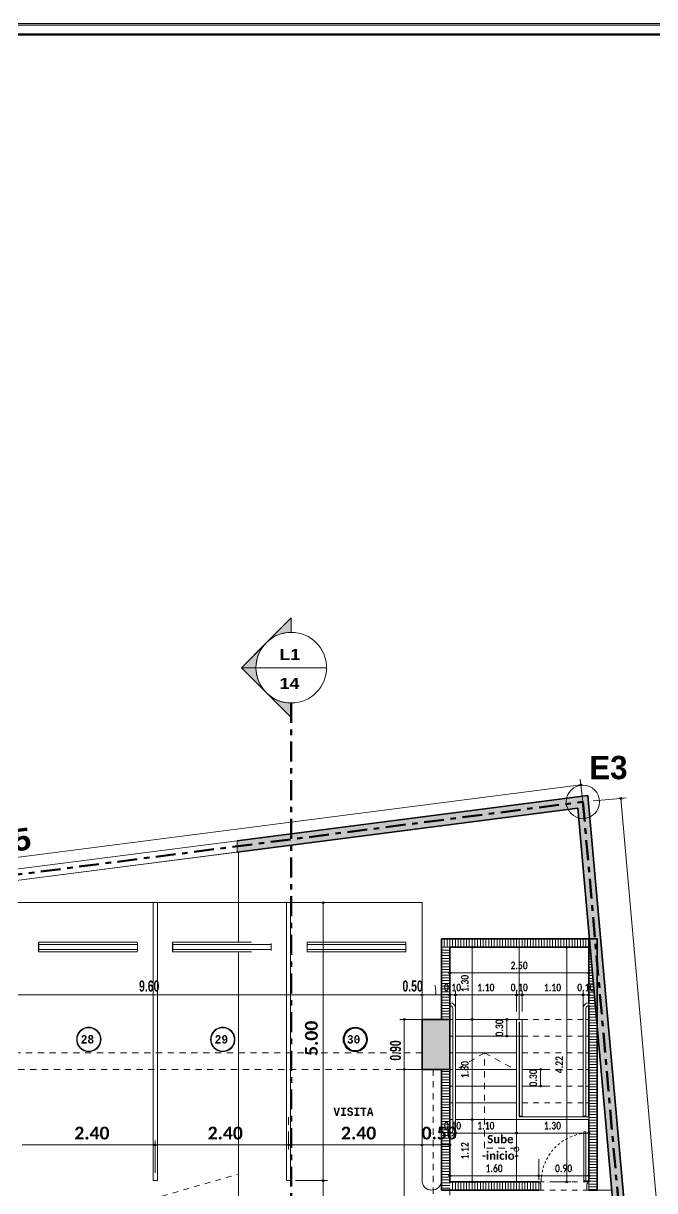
# Model space of a CAD drawing. Header units: metres. Extents: x -144 to 1000, y -717 to 29.
# Drawn here: x 232.53 to 243.88, y -551.45 to -530.45 of the extents above; entities that cross this region are included whole.
import ezdxf

# ---------------------------------------------------------------- set-up
doc = ezdxf.new("R2010")
doc.units = ezdxf.units.M
for name, pattern in [('Basculante', [0.11625, 0.075, -0.04125]), ('basculante modificado', [0.18, 0.1125, -0.0675]), ('Dash Dot 3_16_', [0.595313, 0.357187, -0.119063, 0, -0.119063]), ('Derribado', [0.36, 0.24, -0.12]), ('Trazo', [0.45, 0.225, -0.225])]:
    doc.linetypes.add(name, pattern=pattern)
doc.layers.get('0').update_dxf_attribs({"color": 1})
for name, color, linetype, lineweight in [('A-ANNO-DIMS', 1, 'Continuous', 9), ('A-DETL', 1, 'Continuous', 9), ('A-DETL-GENF', 1, 'Continuous', 9), ('A-DETL-THIN', 1, 'Continuous', 9), ('A-DOOR', 1, 'Continuous', 9), ('A-DOOR-FRAM', 1, 'Continuous', 9), ('A-DOOR-HDLN', 1, 'Trazo', 20), ('A-FLOR', 2, 'Continuous', 9), ('A-FLOR-OVHD', 7, 'Basculante', 9), ('A-WALL', 4, 'Continuous', 9), ('C-PRKG', 2, 'Continuous', 9), ('G-ANNO-SYMB', 1, 'Continuous', 9), ('G-ANNO-TEXT', 2, 'Continuous', 9), ('G-ANNO-TTLB', 3, 'Continuous', 18), ('G-ANNO-TTLB-WIDE', 1, 'Continuous', 70), ('G-IMPT', 1, 'Continuous', 9), ('S-COLS', 7, 'Continuous', 9)]:
    doc.layers.add(name, color=color, linetype=linetype, lineweight=lineweight)
doc.layers.add('A-WALL-PATT', color=7, linetype='Continuous', lineweight=35, true_color=0x9c9c9c)
doc.styles.add('Arial Black', font='', dxfattribs={"height": 0.15})
doc.styles.add('Britannic Bold_B_1', font='', dxfattribs={"width": 0.7, "height": 0.4})
doc.styles.add('Britannic Bold_B_2', font='', dxfattribs={"width": 1.1, "height": 0.009})
doc.styles.add('Britannic Bold_B_3', font='', dxfattribs={"width": 0.7})
doc.styles.add('Calibri_B_7', font='calibrib.ttf', dxfattribs={"width": 0.8, "height": 0.18})
doc.styles.add('Calibri_B_8', font='calibrib.ttf', dxfattribs={"height": 0.9})
doc.styles.add('Calibri_B_9', font='calibrib.ttf', dxfattribs={"width": 0.8, "height": 0.14})
doc.styles.add('Courier New_B', font='courbd.ttf', dxfattribs={"height": 0.1125})
doc.styles.get('Arial Black').set_extended_font_data('Arial Black')
doc.styles.get('Britannic Bold_B_1').set_extended_font_data('Britannic Bold', bold=True)
doc.styles.get('Britannic Bold_B_2').set_extended_font_data('Britannic Bold', bold=True)
doc.styles.get('Britannic Bold_B_3').set_extended_font_data('Britannic Bold', bold=True)

# ---------------------------------------------------------------- blocks, each defined once
blk = doc.blocks.new('tarjeta de nathalie 00')
at = {"layer": 'G-IMPT', "lineweight": 9}
h = blk.add_hatch(color=3, dxfattribs=at)
h.paths.add_polyline_path([(-145.23888, -717.38489), (-145.21019, -717.38489), (-145.21019, -716.89355), (-145.21019, -716.79934), (-145.23888, -716.79934), (-145.23888, -716.89379)])
h.paths.add_polyline_path([(-145.20996, -716.7991), (-145.20996, -717.3851), (-145.2392, -717.3851), (-145.2392, -716.7991)])
h.paths.add_polyline_path([(-145.23902, -717.3868), (-145.20826, -717.3868), (-145.20826, -716.7974), (-145.2392, -716.7974), (-146.09866, -716.7974), (-146.09866, -717.3868)])
h.paths.add_polyline_path([(-145.20795, -716.79707), (-145.20795, -717.3871), (-146.09898, -717.3871), (-146.09898, -716.79707)])
at = {"layer": 'G-ANNO-TTLB', "color": 3}
for p, q in [((-145.20795, -716.79707), (-146.09898, -716.79707)), ((-145.20795, -716.79707), (-146.09898, -716.79707)), ((-146.09866, -716.7974), (-145.2392, -716.7974))]:
    blk.add_line(p, q, dxfattribs=at)
at = {"layer": 'G-ANNO-TTLB-WIDE', "color": 3}
blk.add_line((-146.09696, -716.7991), (-145.20996, -716.7991), dxfattribs=at)
blk = doc.blocks.new('W')
at = {"layer": 'A-ANNO-DIMS', "lineweight": 25, "true_color": 0x0000ff}
h = blk.add_hatch(color=5, dxfattribs=at)
edge = h.paths.add_edge_path()
edge.add_arc((240.055, -482.636), 0.015, 0, 360)
h = blk.add_hatch(color=5, dxfattribs=at)
edge = h.paths.add_edge_path()
edge.add_arc((240.776, -482.881), 0.015, 0, 360)
at = {"layer": 'A-ANNO-DIMS', "lineweight": 25, "true_color": 0x004080}
h = blk.add_hatch(color=156, dxfattribs=at)
edge = h.paths.add_edge_path()
edge.add_arc((235.421, -484.755), 0.015, 0, 360)
at = {"layer": 'A-ANNO-DIMS', "lineweight": 25}
h = blk.add_hatch(color=256, dxfattribs=at)
edge = h.paths.add_edge_path()
edge.add_arc((238.103, -485.556), 0.015, 0, 360)
h = blk.add_hatch(color=256, dxfattribs=at)
edge = h.paths.add_edge_path()
edge.add_arc((239.802, -485.556), 0.015, 0, 360)
h = blk.add_hatch(color=256, dxfattribs=at)
edge = h.paths.add_edge_path()
edge.add_arc((237.699, -486.018), 0.015, 0, 360)
h = blk.add_hatch(color=256, dxfattribs=at)
edge = h.paths.add_edge_path()
edge.add_arc((240.199, -486.018), 0.015, 0, 360)
at = {"layer": 'A-ANNO-DIMS', "lineweight": 25, "true_color": 0x00592d}
h = blk.add_hatch(color=118, dxfattribs=at)
edge = h.paths.add_edge_path()
edge.add_arc((237.199, -486.415), 0.015, 0, 360)
h = blk.add_hatch(color=118, dxfattribs=at)
edge = h.paths.add_edge_path()
edge.add_arc((237.199, -486.415), 0.015, 0, 360)
h = blk.add_hatch(color=118, dxfattribs=at)
edge = h.paths.add_edge_path()
edge.add_arc((237.699, -486.415), 0.015, 0, 360)
at = {"layer": 'A-ANNO-DIMS', "lineweight": 25}
h = blk.add_hatch(color=256, dxfattribs=at)
edge = h.paths.add_edge_path()
edge.add_arc((237.699, -486.415), 0.015, 0, 360)
h = blk.add_hatch(color=256, dxfattribs=at)
edge = h.paths.add_edge_path()
edge.add_arc((237.802, -486.415), 0.015, 0, 360)
h = blk.add_hatch(color=256, dxfattribs=at)
edge = h.paths.add_edge_path()
edge.add_arc((237.802, -486.415), 0.015, 0, 360)
h = blk.add_hatch(color=256, dxfattribs=at)
edge = h.paths.add_edge_path()
edge.add_arc((238.899, -486.415), 0.015, 0, 360)
h = blk.add_hatch(color=256, dxfattribs=at)
edge = h.paths.add_edge_path()
edge.add_arc((238.899, -486.415), 0.015, 0, 360)
h = blk.add_hatch(color=256, dxfattribs=at)
edge = h.paths.add_edge_path()
edge.add_arc((239.001, -486.415), 0.015, 0, 360)
h = blk.add_hatch(color=256, dxfattribs=at)
edge = h.paths.add_edge_path()
edge.add_arc((239.001, -486.415), 0.015, 0, 360)
h = blk.add_hatch(color=256, dxfattribs=at)
edge = h.paths.add_edge_path()
edge.add_arc((240.099, -486.415), 0.015, 0, 360)
h = blk.add_hatch(color=256, dxfattribs=at)
edge = h.paths.add_edge_path()
edge.add_arc((240.099, -486.415), 0.015, 0, 360)
h = blk.add_hatch(color=256, dxfattribs=at)
edge = h.paths.add_edge_path()
edge.add_arc((240.199, -486.415), 0.015, 0, 360)
at = {"layer": 'A-ANNO-DIMS', "lineweight": 25, "true_color": 0x00592d}
h = blk.add_hatch(color=118, dxfattribs=at)
edge = h.paths.add_edge_path()
edge.add_arc((236.881, -486.856), 0.015, 0, 360)
at = {"layer": 'A-ANNO-DIMS', "lineweight": 25}
h = blk.add_hatch(color=256, dxfattribs=at)
edge = h.paths.add_edge_path()
edge.add_arc((238.103, -486.856), 0.015, 0, 360)
h = blk.add_hatch(color=256, dxfattribs=at)
edge = h.paths.add_edge_path()
edge.add_arc((238.103, -486.856), 0.015, 0, 360)
h = blk.add_hatch(color=256, dxfattribs=at)
edge = h.paths.add_edge_path()
edge.add_arc((238.725, -486.856), 0.015, 0, 360)
h = blk.add_hatch(color=256, dxfattribs=at)
edge = h.paths.add_edge_path()
edge.add_arc((238.725, -487.156), 0.015, 0, 360)
at = {"layer": 'A-ANNO-DIMS', "lineweight": 25, "true_color": 0x00592d}
h = blk.add_hatch(color=118, dxfattribs=at)
edge = h.paths.add_edge_path()
edge.add_arc((236.881, -487.756), 0.015, 0, 360)
h = blk.add_hatch(color=118, dxfattribs=at)
edge = h.paths.add_edge_path()
edge.add_arc((236.881, -487.756), 0.015, 0, 360)
at = {"layer": 'A-ANNO-DIMS', "lineweight": 25}
h = blk.add_hatch(color=256, dxfattribs=at)
edge = h.paths.add_edge_path()
edge.add_arc((239.333, -487.756), 0.015, 0, 360)
h = blk.add_hatch(color=256, dxfattribs=at)
edge = h.paths.add_edge_path()
edge.add_arc((239.333, -488.056), 0.015, 0, 360)
h = blk.add_hatch(color=256, dxfattribs=at)
edge = h.paths.add_edge_path()
edge.add_arc((238.103, -488.657), 0.015, 0, 360)
h = blk.add_hatch(color=256, dxfattribs=at)
edge = h.paths.add_edge_path()
edge.add_arc((238.103, -488.657), 0.015, 0, 360)
h = blk.add_hatch(color=256, dxfattribs=at)
edge = h.paths.add_edge_path()
edge.add_arc((237.699, -488.901), 0.015, 0, 360)
h = blk.add_hatch(color=256, dxfattribs=at)
edge = h.paths.add_edge_path()
edge.add_arc((237.802, -488.901), 0.015, 0, 360)
h = blk.add_hatch(color=256, dxfattribs=at)
edge = h.paths.add_edge_path()
edge.add_arc((237.802, -488.901), 0.015, 0, 360)
h = blk.add_hatch(color=256, dxfattribs=at)
edge = h.paths.add_edge_path()
edge.add_arc((238.899, -488.901), 0.015, 0, 360)
h = blk.add_hatch(color=256, dxfattribs=at)
edge = h.paths.add_edge_path()
edge.add_arc((238.899, -488.901), 0.015, 0, 360)
h = blk.add_hatch(color=256, dxfattribs=at)
edge = h.paths.add_edge_path()
edge.add_arc((240.199, -488.901), 0.015, 0, 360)
at = {"layer": 'A-ANNO-DIMS', "lineweight": 25, "true_color": 0x004080}
h = blk.add_hatch(color=156, dxfattribs=at)
edge = h.paths.add_edge_path()
edge.add_arc((232.399, -489.113), 0.015, 0, 360)
h = blk.add_hatch(color=156, dxfattribs=at)
edge = h.paths.add_edge_path()
edge.add_arc((232.399, -489.113), 0.015, 0, 360)
h = blk.add_hatch(color=156, dxfattribs=at)
edge = h.paths.add_edge_path()
edge.add_arc((234.799, -489.113), 0.015, 0, 360)
h = blk.add_hatch(color=156, dxfattribs=at)
edge = h.paths.add_edge_path()
edge.add_arc((234.799, -489.113), 0.015, 0, 360)
h = blk.add_hatch(color=156, dxfattribs=at)
edge = h.paths.add_edge_path()
edge.add_arc((237.199, -489.113), 0.015, 0, 360)
h = blk.add_hatch(color=156, dxfattribs=at)
edge = h.paths.add_edge_path()
edge.add_arc((237.199, -489.113), 0.015, 0, 360)
h = blk.add_hatch(color=156, dxfattribs=at)
edge = h.paths.add_edge_path()
edge.add_arc((237.699, -489.113), 0.015, 0, 360)
at = {"layer": 'A-ANNO-DIMS', "lineweight": 25}
h = blk.add_hatch(color=256, dxfattribs=at)
edge = h.paths.add_edge_path()
edge.add_arc((237.699, -489.669), 0.015, 0, 360)
h = blk.add_hatch(color=256, dxfattribs=at)
edge = h.paths.add_edge_path()
edge.add_arc((239.299, -489.669), 0.015, 0, 360)
h = blk.add_hatch(color=256, dxfattribs=at)
edge = h.paths.add_edge_path()
edge.add_arc((239.299, -489.669), 0.015, 0, 360)
h = blk.add_hatch(color=256, dxfattribs=at)
edge = h.paths.add_edge_path()
edge.add_arc((240.199, -489.669), 0.015, 0, 360)
at = {"layer": 'A-ANNO-DIMS', "lineweight": 25, "true_color": 0x004080}
h = blk.add_hatch(color=156, dxfattribs=at)
edge = h.paths.add_edge_path()
edge.add_arc((235.421, -489.755), 0.015, 0, 360)
h = blk.add_hatch(color=156, dxfattribs=at)
edge = h.paths.add_edge_path()
edge.add_arc((235.421, -489.755), 0.015, 0, 360)
at = {"layer": 'A-ANNO-DIMS', "lineweight": 25}
h = blk.add_hatch(color=256, dxfattribs=at)
edge = h.paths.add_edge_path()
edge.add_arc((238.103, -489.778), 0.015, 0, 360)
h = blk.add_hatch(color=256, dxfattribs=at)
edge = h.paths.add_edge_path()
edge.add_arc((239.802, -489.778), 0.015, 0, 360)
at = {"layer": 'A-WALL-PATT', "true_color": 0x747474}
blk.add_hatch(color=8, dxfattribs=at).paths.add_polyline_path([(233.875, -483.844), (240.203, -483.03), (240.185, -482.83), (233.875, -483.642), (233.875, -483.841)])
at = {"layer": 'A-WALL-PATT', "lineweight": 5, "true_color": 0x747474}
blk.add_hatch(color=8, dxfattribs=at).paths.add_polyline_path([(240.839, -492.473), (240.84, -492.456), (241.039, -492.461), (240.203, -483.03), (240.004, -483.055), (240.838, -492.456)])
at = {"layer": 'G-ANNO-SYMB', "extrusion": (0, 0, -1)}
h = blk.add_hatch(color=256, dxfattribs=at)
edge = h.paths.add_edge_path()
edge.add_arc((-234.847, -480.528), 0.636, 47.9216, 90)
edge.add_line((-234.847, -479.892), (-234.847, -479.63))
edge.add_line((-234.847, -479.63), (-234.421, -480.056))
h = blk.add_hatch(color=256, dxfattribs=at)
edge = h.paths.add_edge_path()
edge.add_line((-234.398, -480.079), (-233.949, -480.528))
edge.add_line((-233.949, -480.528), (-234.212, -480.528))
edge.add_arc((-234.847, -480.528), 0.635, 0, 45)
h = blk.add_hatch(color=256, dxfattribs=at)
edge = h.paths.add_edge_path()
edge.add_arc((-234.847, -480.528), 0.635, -45, 0)
edge.add_line((-234.212, -480.528), (-233.949, -480.528))
edge.add_line((-233.949, -480.528), (-234.398, -480.977))
h = blk.add_hatch(color=256, dxfattribs=at)
edge = h.paths.add_edge_path()
edge.add_line((-234.421, -481), (-234.847, -481.426))
edge.add_line((-234.847, -481.426), (-234.847, -481.164))
edge.add_arc((-234.847, -480.528), 0.636, -90, -47.9216)
at = {"layer": 'S-COLS', "true_color": 0x5b5b5b}
h = blk.add_hatch(color=251, dxfattribs=at)
h.paths.add_polyline_path([(219.399, -506.606), (219.899, -506.606), (219.899, -505.706), (219.399, -505.706), (219.399, -506.241)])
h.paths.add_polyline_path([(237.699, -506.606), (237.699, -505.706), (237.199, -505.706), (237.199, -506.606)])
h.paths.add_polyline_path([(227.249, -506.606), (227.599, -506.606), (227.599, -505.706), (227.099, -505.706), (227.099, -506.606)])
h.paths.add_polyline_path([(227.099, -498.906), (227.599, -498.906), (227.599, -498.006), (227.099, -498.006), (227.099, -498.906)])
h.paths.add_polyline_path([(219.899, -498.906), (219.899, -498.206), (219.399, -498.206), (219.399, -498.906)])
h.paths.add_polyline_path([(237.299, -498.906), (237.699, -498.905), (237.699, -498.206), (237.299, -498.206), (237.299, -498.905)])
h.paths.add_polyline_path([(225.299, -498.906), (225.299, -498.906), (225.299, -498.406), (223.599, -498.406), (223.599, -496.256), (225.299, -496.256), (225.299, -495.756), (223.299, -495.756), (223.299, -498.906)])
h.paths.add_polyline_path([(233.899, -498.906), (233.899, -495.756), (233.399, -495.756), (233.399, -498.906), (233.899, -498.906)])
h.paths.add_polyline_path([(227.599, -496.656), (227.599, -495.756), (227.099, -495.756), (227.099, -496.656)])
h.paths.add_polyline_path([(219.399, -496.456), (219.899, -496.456), (219.899, -495.755), (219.399, -495.755)])
h.paths.add_polyline_path([(237.299, -496.456), (237.699, -496.456), (237.699, -495.755), (237.299, -495.756)])
h.paths.add_polyline_path([(237.199, -487.756), (237.699, -487.756), (237.699, -486.856), (237.199, -486.856)])
at = {"layer": 'A-ANNO-DIMS', "color": 5, "true_color": 0x0000ff}
for p, q in [((240.055, -482.636), (240.042, -482.536)), ((218.579, -485.399), (240.055, -482.636)), ((240.055, -482.636), (240.119, -483.132)), ((240.776, -482.881), (240.278, -482.925)), ((240.776, -482.881), (240.875, -482.872)), ((240.776, -482.881), (243.176, -509.955))]:
    blk.add_line(p, q, dxfattribs=at)
at = {"layer": 'A-ANNO-DIMS', "color": 156, "linetype": 'Derribado', "true_color": 0x004080}
for p, q in [((235.421, -484.755), (234.921, -484.755)), ((234.799, -489.113), (234.799, -488.613)), ((234.799, -489.113), (234.799, -488.613))]:
    blk.add_line(p, q, dxfattribs=at)
at = {"layer": 'A-ANNO-DIMS', "color": 156, "true_color": 0x004080}
for p, q in [((235.421, -489.755), (235.421, -484.755)), ((235.421, -484.755), (235.501, -484.755)), ((237.199, -489.113), (237.199, -488.613)), ((237.199, -489.113), (237.199, -488.613)), ((237.699, -489.113), (237.699, -488.613)), ((232.399, -489.113), (232.399, -489.033)), ((232.399, -489.113), (232.399, -489.033)), ((230.003, -489.113), (232.399, -489.113)), ((232.399, -489.113), (232.399, -489.613)), ((232.399, -489.113), (234.799, -489.113)), ((232.399, -489.113), (232.399, -489.613)), ((234.799, -489.113), (234.799, -489.193)), ((234.799, -489.113), (237.199, -489.113)), ((234.799, -489.113), (234.799, -489.193)), ((237.199, -489.113), (237.199, -489.193)), ((237.199, -489.113), (237.699, -489.113)), ((237.199, -489.113), (237.199, -489.193)), ((237.699, -489.113), (237.699, -489.193)), ((235.421, -489.755), (234.921, -489.755)), ((235.421, -489.755), (234.921, -489.755)), ((235.421, -495.755), (235.421, -489.755)), ((235.421, -489.755), (235.501, -489.755)), ((235.421, -489.755), (235.501, -489.755))]:
    blk.add_line(p, q, dxfattribs=at)
at = {"layer": 'A-ANNO-DIMS'}
for p, q in [((237.699, -486.018), (237.699, -485.718)), ((238.103, -485.556), (237.803, -485.556)), ((238.103, -486.856), (238.103, -485.556)), ((238.103, -485.556), (238.183, -485.556)), ((239.802, -485.556), (239.502, -485.556)), ((239.802, -489.778), (239.802, -485.556)), ((239.802, -485.556), (239.882, -485.556)), ((240.199, -486.018), (240.199, -485.718)), ((237.699, -486.018), (240.199, -486.018)), ((237.699, -486.018), (237.699, -486.098)), ((237.699, -486.415), (237.699, -486.115)), ((240.199, -486.018), (240.199, -486.098)), ((240.199, -486.415), (240.199, -486.115)), ((237.802, -486.415), (237.802, -486.335)), ((237.802, -486.415), (237.802, -486.335)), ((238.899, -486.415), (238.899, -486.335)), ((238.899, -486.415), (238.899, -486.335)), ((239.001, -486.415), (239.001, -486.335)), ((239.001, -486.415), (239.001, -486.335)), ((240.099, -486.415), (240.099, -486.335)), ((240.099, -486.415), (240.099, -486.335)), ((237.699, -486.415), (237.802, -486.415)), ((237.699, -486.415), (237.699, -486.495)), ((237.802, -486.415), (237.802, -486.715)), ((237.802, -486.415), (238.899, -486.415)), ((237.802, -486.415), (237.802, -486.715)), ((238.899, -486.415), (238.899, -486.715)), ((238.899, -486.415), (239.001, -486.415)), ((238.899, -486.415), (238.899, -486.715)), ((239.001, -486.415), (239.001, -486.715)), ((239.001, -486.415), (240.099, -486.415)), ((239.001, -486.415), (239.001, -486.715)), ((240.099, -486.415), (240.099, -486.715)), ((240.099, -486.415), (240.199, -486.415)), ((240.099, -486.415), (240.099, -486.715)), ((240.199, -486.415), (240.199, -486.495)), ((238.103, -486.856), (238.023, -486.856)), ((238.103, -486.856), (238.023, -486.856)), ((238.103, -488.657), (238.103, -486.856)), ((238.103, -486.856), (238.403, -486.856)), ((238.103, -486.856), (238.403, -486.856)), ((238.725, -486.856), (238.645, -486.856)), ((238.725, -486.856), (238.725, -487.156)), ((238.725, -486.856), (239.025, -486.856)), ((238.725, -487.156), (238.645, -487.156)), ((238.725, -487.156), (239.025, -487.156)), ((239.333, -487.756), (239.033, -487.756)), ((239.333, -488.056), (239.333, -487.756)), ((239.333, -487.756), (239.413, -487.756)), ((239.333, -488.056), (239.033, -488.056)), ((239.333, -488.056), (239.413, -488.056)), ((237.699, -488.901), (237.699, -488.601)), ((237.802, -488.901), (237.802, -488.601)), ((237.802, -488.901), (237.802, -488.601)), ((238.103, -488.657), (238.023, -488.657)), ((238.103, -488.657), (238.023, -488.657)), ((238.103, -489.778), (238.103, -488.657)), ((238.103, -488.657), (238.403, -488.657)), ((238.103, -488.657), (238.403, -488.657)), ((238.899, -488.901), (238.899, -488.601)), ((238.899, -488.901), (238.899, -488.601)), ((240.199, -488.901), (240.199, -488.601)), ((237.699, -488.901), (237.802, -488.901)), ((237.699, -488.901), (237.699, -488.981)), ((237.802, -488.901), (237.802, -488.981)), ((237.802, -488.901), (238.899, -488.901)), ((237.802, -488.901), (237.802, -488.981)), ((238.899, -488.901), (238.899, -488.981)), ((238.899, -488.901), (240.199, -488.901)), ((238.899, -488.901), (238.899, -488.981)), ((240.199, -488.901), (240.199, -488.981)), ((237.699, -489.669), (237.699, -489.369)), ((239.299, -489.669), (239.299, -489.369)), ((239.299, -489.669), (239.299, -489.369)), ((240.199, -489.669), (240.199, -489.369)), ((237.699, -489.669), (239.299, -489.669)), ((237.699, -489.669), (237.699, -489.749)), ((239.299, -489.669), (239.299, -489.749)), ((239.299, -489.669), (240.199, -489.669)), ((239.299, -489.669), (239.299, -489.749)), ((240.199, -489.669), (240.199, -489.749)), ((238.103, -489.778), (237.803, -489.778)), ((238.103, -489.778), (238.183, -489.778)), ((239.802, -489.778), (239.502, -489.778)), ((239.802, -489.778), (239.882, -489.778))]:
    blk.add_line(p, q, dxfattribs=at)
at = {"layer": 'A-ANNO-DIMS', "color": 118, "true_color": 0x00592d}
for p, q in [((237.199, -486.415), (237.199, -485.915)), ((237.199, -486.415), (237.199, -485.915)), ((237.699, -486.415), (237.699, -486.335)), ((227.599, -486.415), (237.199, -486.415)), ((237.199, -486.415), (237.199, -486.495)), ((237.199, -486.415), (237.699, -486.415)), ((237.199, -486.415), (237.199, -486.495)), ((237.699, -486.415), (237.699, -486.915)), ((236.881, -486.856), (236.801, -486.856)), ((236.881, -486.856), (236.881, -487.756)), ((236.881, -486.856), (237.381, -486.856)), ((236.881, -487.756), (236.801, -487.756)), ((236.881, -487.756), (236.801, -487.756)), ((236.881, -487.756), (237.381, -487.756)), ((236.881, -487.756), (236.881, -495.755)), ((236.881, -487.756), (237.381, -487.756))]:
    blk.add_line(p, q, dxfattribs=at)
at = {"layer": 'A-ANNO-DIMS', "color": 5, "lineweight": 25, "true_color": 0x0000ff}
for centre in [(240.055, -482.636), (240.776, -482.881)]:
    blk.add_circle(centre, 0.015, dxfattribs=at)
at = {"layer": 'A-ANNO-DIMS', "color": 156, "lineweight": 25, "true_color": 0x004080}
for centre in [(235.421, -484.755), (232.399, -489.113), (232.399, -489.113), (234.799, -489.113), (234.799, -489.113), (237.199, -489.113), (237.199, -489.113), (237.699, -489.113), (235.421, -489.755), (235.421, -489.755)]:
    blk.add_circle(centre, 0.015, dxfattribs=at)
at = {"layer": 'A-ANNO-DIMS', "lineweight": 25}
for centre in [(238.103, -485.556), (239.802, -485.556), (237.699, -486.018), (240.199, -486.018), (237.699, -486.415), (237.802, -486.415), (237.802, -486.415), (238.899, -486.415), (238.899, -486.415), (239.001, -486.415), (239.001, -486.415), (240.099, -486.415), (240.099, -486.415), (240.199, -486.415), (238.103, -486.856), (238.103, -486.856), (238.725, -486.856), (238.725, -487.156), (239.333, -487.756), (239.333, -488.056), (238.103, -488.657), (238.103, -488.657), (237.699, -488.901), (237.802, -488.901), (237.802, -488.901), (238.899, -488.901), (238.899, -488.901), (240.199, -488.901), (237.699, -489.669), (239.299, -489.669), (239.299, -489.669), (240.199, -489.669), (238.103, -489.778), (239.802, -489.778)]:
    blk.add_circle(centre, 0.015, dxfattribs=at)
at = {"layer": 'A-ANNO-DIMS', "color": 118, "lineweight": 25, "true_color": 0x00592d}
for centre in [(237.199, -486.415), (237.199, -486.415), (237.699, -486.415), (236.881, -486.856), (236.881, -487.756), (236.881, -487.756)]:
    blk.add_circle(centre, 0.015, dxfattribs=at)
at = {"layer": 'A-ANNO-DIMS', "color": 118, "true_color": 0x00592d}
blk.add_ellipse((237.428, -486.415), major_axis=(0, 0.177), ratio=0.120143, start_param=4.712389, end_param=6.283185, dxfattribs=at)
at = {"layer": 'A-DETL', "color": 7, "linetype": 'Dash Dot 3_16_', "lineweight": 70}
for p, q in [((218.619, -485.705), (240.094, -482.941)), ((240.094, -482.941), (242.494, -510.015))]:
    blk.add_line(p, q, dxfattribs=at)
at = {"layer": 'A-DETL', "color": 7, "linetype": 'basculante modificado'}
for p, q in [((237.199, -487.456), (227.599, -487.456)), ((238.326, -487.456), (237.817, -487.757)), ((238.326, -489.173), (238.326, -487.456)), ((238.326, -487.456), (238.866, -487.756)), ((227.599, -487.756), (237.199, -487.756)), ((237.399, -487.756), (237.399, -495.755)), ((237.699, -495.755), (237.699, -487.756)), ((238.899, -489.173), (238.326, -489.173))]:
    blk.add_line(p, q, dxfattribs=at)
at = {"layer": 'A-DETL', "color": 9, "linetype": 'Basculante', "true_color": 0xc0c0c0}
blk.add_line((223.299, -492.697), (233.899, -489.637), dxfattribs=at)
at = {"layer": 'A-DETL-GENF', "linetype": 'Basculante'}
for p, q in [((239.299, -489.928), (239.299, -489.778)), ((239.299, -489.778), (240.199, -489.778)), ((240.199, -489.778), (240.199, -489.928)), ((240.199, -489.928), (239.299, -489.928))]:
    blk.add_line(p, q, dxfattribs=at)
at = {"layer": 'A-DETL-THIN'}
for p, q in [((240.004, -483.055), (226.792, -484.755)), ((240.213, -485.406), (240.004, -483.055)), ((227.599, -484.755), (237.199, -484.755)), ((237.199, -484.755), (237.199, -486.856)), ((237.549, -486.856), (237.549, -485.406)), ((237.549, -485.406), (240.213, -485.406)), ((238.95, -486.856), (238.95, -485.556)), ((237.702, -486.556), (237.702, -486.606)), ((240.199, -486.606), (240.199, -486.556)), ((237.752, -486.656), (237.752, -488.857)), ((237.802, -488.857), (237.802, -486.656)), ((240.099, -486.656), (240.099, -488.597)), ((240.149, -488.597), (240.149, -486.656)), ((237.199, -486.856), (237.549, -486.856)), ((237.752, -486.856), (237.699, -486.856)), ((238.899, -486.856), (237.802, -486.856)), ((239.001, -486.856), (238.899, -486.856)), ((238.899, -486.856), (238.899, -488.657)), ((238.948, -488.607), (238.948, -486.906)), ((238.948, -486.906), (238.956, -486.906)), ((238.956, -486.906), (238.956, -488.597)), ((239.001, -488.597), (239.001, -486.856)), ((240.349, -486.942), (240.349, -489.928)), ((240.614, -489.928), (240.349, -486.942)), ((237.752, -487.156), (237.699, -487.156)), ((238.899, -487.156), (237.802, -487.156)), ((237.752, -487.456), (237.699, -487.456)), ((237.752, -487.456), (237.699, -487.456)), ((238.899, -487.456), (237.802, -487.456)), ((238.899, -487.456), (237.802, -487.456)), ((237.549, -487.756), (237.199, -487.756)), ((237.199, -487.756), (237.199, -489.753)), ((237.549, -489.753), (237.549, -487.756)), ((237.752, -487.756), (237.699, -487.756)), ((238.899, -487.756), (237.802, -487.756)), ((237.752, -488.056), (237.699, -488.056)), ((238.899, -488.056), (237.802, -488.056)), ((237.752, -488.356), (237.699, -488.356)), ((238.899, -488.356), (237.802, -488.356)), ((237.752, -488.656), (237.699, -488.656)), ((238.899, -488.656), (237.802, -488.656)), ((238.899, -488.656), (238.899, -489.778)), ((238.899, -488.657), (240.199, -488.657)), ((240.199, -488.607), (238.948, -488.607)), ((238.956, -488.597), (239.001, -488.597)), ((240.099, -488.597), (240.149, -488.597)), ((240.199, -488.657), (240.199, -488.607)), ((237.702, -488.907), (237.702, -488.957)), ((240.349, -489.928), (240.614, -489.928))]:
    blk.add_line(p, q, dxfattribs=at)
blk.add_circle((240.094, -482.941), 0.3, dxfattribs=at)
for centre, radius, start, end in [((237.702, -486.656), 0.1, 0, 90), ((240.199, -486.656), 0.1, 90, 180), ((237.702, -486.656), 0.05, 0, 90), ((240.199, -486.656), 0.05, 90, 180), ((237.702, -488.857), 0.05, 270, 0), ((237.702, -488.857), 0.1, 270, 0), ((238.899, -489.19), 0.04, 0, 180), ((238.899, -489.19), 0.04, 180, 0), ((237.374, -489.753), 0.175, 180, 0)]:
    blk.add_arc(centre, radius, start, end, dxfattribs=at)
at = {"layer": 'A-DOOR', "lineweight": 15}
for p, q in [((240.109, -488.878), (240.149, -488.878)), ((240.109, -489.758), (240.109, -488.878)), ((240.149, -489.768), (240.149, -488.878)), ((240.184, -489.758), (240.109, -489.758)), ((240.184, -489.768), (240.184, -489.758)), ((240.199, -489.768), (240.184, -489.768))]:
    blk.add_line(p, q, dxfattribs=at)
at = {"layer": 'A-DOOR'}
blk.add_line((240.199, -489.778), (240.199, -489.928), dxfattribs=at)
for start, end in [(122.9441, 125.7122), (117.366, 120.1622), (111.7283, 114.5549), (105.8316, 108.8857), (100.2582, 103.1511), (100.2582, 103.1511), (144.7622, 147.4462), (139.3702, 142.0705), (133.9406, 136.6605), (128.4672, 131.2097), (160.7809, 163.4371), (155.4605, 158.1223), (150.1233, 152.7944), (174.8602, 180), (171.4009, 174.0571), (166.0919, 168.7462)]:
    blk.add_arc((240.224, -489.776), 0.881, start, end, dxfattribs=at)
at = {"layer": 'A-DOOR-FRAM'}
for p, q in [((239.324, -489.778), (239.299, -489.778)), ((239.299, -489.778), (239.299, -489.928)), ((239.324, -489.813), (239.324, -489.778)), ((239.334, -489.813), (239.324, -489.813)), ((239.334, -489.928), (239.334, -489.813)), ((240.174, -489.813), (240.164, -489.813)), ((240.164, -489.813), (240.164, -489.928)), ((240.199, -489.778), (240.174, -489.778)), ((240.174, -489.778), (240.174, -489.813)), ((240.199, -489.928), (240.199, -489.778)), ((239.299, -489.928), (239.334, -489.928)), ((240.164, -489.928), (240.199, -489.928))]:
    blk.add_line(p, q, dxfattribs=at)
at = {"layer": 'A-DOOR-HDLN'}
blk.add_line((239.299, -489.928), (239.299, -489.778), dxfattribs=at)
at = {"layer": 'A-FLOR'}
for p, q in [((233.899, -483.841), (233.899, -485.464)), ((233.899, -485.639), (233.899, -495.755))]:
    blk.add_line(p, q, dxfattribs=at)
at = {"layer": 'A-FLOR-OVHD'}
for p, q in [((239.001, -486.856), (240.099, -486.856)), ((240.149, -486.856), (240.199, -486.856)), ((239.001, -487.156), (240.099, -487.156)), ((240.149, -487.156), (240.199, -487.156)), ((239.001, -487.456), (240.099, -487.456)), ((240.149, -487.456), (240.199, -487.456)), ((239.001, -487.756), (240.099, -487.756)), ((240.149, -487.756), (240.199, -487.756)), ((239.001, -488.056), (240.099, -488.056)), ((240.149, -488.056), (240.199, -488.056)), ((239.001, -488.356), (240.099, -488.356)), ((240.149, -488.356), (240.199, -488.356))]:
    blk.add_line(p, q, dxfattribs=at)
at = {"layer": 'A-WALL', "lineweight": 35}
for p, q in [((240.185, -482.83), (233.875, -483.642)), ((241.039, -492.461), (240.185, -482.83)), ((240.004, -483.055), (233.875, -483.844)), ((240.004, -483.055), (240.84, -492.479)), ((240.349, -485.406), (237.549, -485.406)), ((237.549, -485.406), (237.549, -486.856)), ((240.199, -485.406), (240.199, -486.556)), ((240.349, -489.928), (240.349, -485.406)), ((240.199, -485.556), (237.699, -485.556)), ((237.699, -486.856), (237.699, -485.556)), ((240.199, -486.606), (240.199, -488.607)), ((237.549, -486.856), (237.699, -486.856)), ((237.549, -487.756), (237.549, -489.928)), ((237.699, -487.756), (237.549, -487.756)), ((237.699, -489.778), (237.699, -487.756)), ((240.199, -488.657), (240.199, -489.778)), ((239.299, -489.778), (237.699, -489.778)), ((237.549, -489.928), (239.299, -489.928)), ((240.199, -489.928), (240.349, -489.928))]:
    blk.add_line(p, q, dxfattribs=at)
at = {"layer": 'A-WALL'}
for p, q in [((228.453, -484.34), (233.875, -483.642)), ((233.875, -483.844), (233.875, -483.642)), ((233.875, -483.844), (228.478, -484.538))]:
    blk.add_line(p, q, dxfattribs=at)
at = {"layer": 'A-WALL-PATT', "color": 8, "lineweight": 5, "true_color": 0x727272}
for p, q in [((237.599, -485.556), (237.599, -485.406)), ((237.649, -485.556), (237.649, -485.406)), ((237.699, -485.556), (237.699, -485.406)), ((237.749, -485.556), (237.749, -485.406)), ((237.799, -485.556), (237.799, -485.406)), ((237.849, -485.556), (237.849, -485.406)), ((237.899, -485.556), (237.899, -485.406)), ((237.949, -485.556), (237.949, -485.406)), ((237.999, -485.556), (237.999, -485.406)), ((238.049, -485.556), (238.049, -485.406)), ((238.099, -485.556), (238.099, -485.406)), ((238.149, -485.556), (238.149, -485.406)), ((238.199, -485.556), (238.199, -485.406)), ((238.249, -485.556), (238.249, -485.406)), ((238.299, -485.556), (238.299, -485.406)), ((238.349, -485.556), (238.349, -485.406)), ((238.399, -485.556), (238.399, -485.406)), ((238.449, -485.556), (238.449, -485.406)), ((238.499, -485.556), (238.499, -485.406)), ((238.549, -485.556), (238.549, -485.406)), ((238.599, -485.556), (238.599, -485.406)), ((238.649, -485.556), (238.649, -485.406)), ((238.699, -485.556), (238.699, -485.406)), ((238.749, -485.556), (238.749, -485.406)), ((238.799, -485.556), (238.799, -485.406)), ((238.849, -485.556), (238.849, -485.406)), ((238.899, -485.556), (238.899, -485.406)), ((238.949, -485.556), (238.949, -485.406)), ((238.999, -485.556), (238.999, -485.406)), ((239.049, -485.556), (239.049, -485.406)), ((239.099, -485.556), (239.099, -485.406)), ((239.149, -485.556), (239.149, -485.406)), ((239.199, -485.556), (239.199, -485.406)), ((239.249, -485.556), (239.249, -485.406)), ((239.299, -485.556), (239.299, -485.406)), ((239.349, -485.556), (239.349, -485.406)), ((239.399, -485.556), (239.399, -485.406)), ((239.449, -485.556), (239.449, -485.406)), ((239.499, -485.556), (239.499, -485.406)), ((239.549, -485.556), (239.549, -485.406)), ((239.599, -485.556), (239.599, -485.406)), ((239.649, -485.556), (239.649, -485.406)), ((239.699, -485.556), (239.699, -485.406)), ((239.749, -485.556), (239.749, -485.406)), ((239.799, -485.556), (239.799, -485.406)), ((239.849, -485.556), (239.849, -485.406)), ((239.899, -485.556), (239.899, -485.406)), ((239.949, -485.556), (239.949, -485.406)), ((239.999, -485.556), (239.999, -485.406)), ((240.049, -485.556), (240.049, -485.406)), ((240.099, -485.556), (240.099, -485.406)), ((240.149, -485.556), (240.149, -485.406)), ((240.199, -485.556), (240.199, -485.406)), ((240.199, -485.418), (240.214, -485.418)), ((240.199, -485.468), (240.218, -485.468)), ((237.699, -485.557), (237.549, -485.557)), ((237.699, -485.607), (237.549, -485.607)), ((237.699, -485.657), (237.549, -485.657)), ((237.699, -485.707), (237.549, -485.707)), ((240.199, -485.518), (240.223, -485.518)), ((240.199, -485.568), (240.227, -485.568)), ((240.199, -485.618), (240.231, -485.618)), ((240.199, -485.668), (240.236, -485.668)), ((240.199, -485.718), (240.24, -485.718)), ((237.699, -485.757), (237.549, -485.757)), ((237.699, -485.807), (237.549, -485.807)), ((237.699, -485.857), (237.549, -485.857)), ((237.699, -485.907), (237.549, -485.907)), ((240.199, -485.768), (240.245, -485.768)), ((240.199, -485.818), (240.249, -485.818)), ((240.199, -485.868), (240.254, -485.868)), ((240.199, -485.918), (240.258, -485.918)), ((237.699, -485.957), (237.549, -485.957)), ((237.699, -486.007), (237.549, -486.007)), ((237.699, -486.057), (237.549, -486.057)), ((237.699, -486.107), (237.549, -486.107)), ((240.199, -485.968), (240.262, -485.968)), ((240.199, -486.018), (240.267, -486.018)), ((240.199, -486.068), (240.271, -486.068)), ((240.199, -486.118), (240.276, -486.118)), ((237.699, -486.157), (237.549, -486.157)), ((237.699, -486.207), (237.549, -486.207)), ((237.699, -486.257), (237.549, -486.257)), ((237.699, -486.307), (237.549, -486.307)), ((240.199, -486.168), (240.28, -486.168)), ((240.199, -486.218), (240.285, -486.218)), ((240.199, -486.268), (240.289, -486.268)), ((240.199, -486.318), (240.293, -486.318)), ((237.699, -486.357), (237.549, -486.357)), ((237.699, -486.407), (237.549, -486.407)), ((237.699, -486.457), (237.549, -486.457)), ((237.699, -486.507), (237.549, -486.507)), ((237.699, -486.557), (237.549, -486.557)), ((240.199, -486.368), (240.298, -486.368)), ((240.199, -486.418), (240.302, -486.418)), ((240.199, -486.468), (240.307, -486.468)), ((240.199, -486.518), (240.311, -486.518)), ((237.699, -486.607), (237.549, -486.607)), ((237.699, -486.657), (237.549, -486.657)), ((237.699, -486.707), (237.549, -486.707)), ((237.699, -486.757), (237.549, -486.757)), ((240.199, -486.568), (240.316, -486.568)), ((240.199, -486.618), (240.32, -486.618)), ((240.199, -486.668), (240.325, -486.668)), ((240.199, -486.718), (240.329, -486.718)), ((240.199, -486.768), (240.333, -486.768)), ((237.699, -486.807), (237.549, -486.807)), ((240.199, -486.818), (240.338, -486.818)), ((240.199, -486.868), (240.342, -486.868)), ((240.199, -486.918), (240.347, -486.918)), ((240.199, -486.968), (240.349, -486.968)), ((240.199, -487.018), (240.349, -487.018)), ((240.199, -487.068), (240.349, -487.068)), ((240.199, -487.118), (240.349, -487.118)), ((240.199, -487.168), (240.349, -487.168)), ((240.199, -487.218), (240.349, -487.218)), ((240.199, -487.268), (240.349, -487.268)), ((240.199, -487.318), (240.349, -487.318)), ((240.199, -487.368), (240.349, -487.368)), ((240.199, -487.418), (240.349, -487.418)), ((240.199, -487.468), (240.349, -487.468)), ((240.199, -487.518), (240.349, -487.518)), ((240.199, -487.568), (240.349, -487.568)), ((237.699, -487.793), (237.549, -487.793)), ((240.199, -487.618), (240.349, -487.618)), ((240.199, -487.668), (240.349, -487.668)), ((240.199, -487.718), (240.349, -487.718)), ((240.199, -487.768), (240.349, -487.768)), ((240.199, -487.818), (240.349, -487.818)), ((237.699, -487.843), (237.549, -487.843)), ((237.699, -487.893), (237.549, -487.893)), ((237.699, -487.943), (237.549, -487.943)), ((237.699, -487.993), (237.549, -487.993)), ((240.199, -487.868), (240.349, -487.868)), ((240.199, -487.918), (240.349, -487.918)), ((240.199, -487.968), (240.349, -487.968)), ((240.199, -488.018), (240.349, -488.018)), ((237.699, -488.043), (237.549, -488.043)), ((237.699, -488.093), (237.549, -488.093)), ((237.699, -488.143), (237.549, -488.143)), ((237.699, -488.193), (237.549, -488.193)), ((237.699, -488.243), (237.549, -488.243)), ((240.199, -488.068), (240.349, -488.068)), ((240.199, -488.118), (240.349, -488.118)), ((240.199, -488.168), (240.349, -488.168)), ((240.199, -488.218), (240.349, -488.218)), ((237.699, -488.293), (237.549, -488.293)), ((237.699, -488.343), (237.549, -488.343)), ((237.699, -488.393), (237.549, -488.393)), ((237.699, -488.443), (237.549, -488.443)), ((240.199, -488.268), (240.349, -488.268)), ((240.199, -488.318), (240.349, -488.318)), ((240.199, -488.368), (240.349, -488.368)), ((240.199, -488.418), (240.349, -488.418)), ((237.699, -488.493), (237.549, -488.493)), ((237.699, -488.543), (237.549, -488.543)), ((237.699, -488.593), (237.549, -488.593)), ((237.699, -488.643), (237.549, -488.643)), ((240.199, -488.468), (240.349, -488.468)), ((240.199, -488.518), (240.349, -488.518)), ((240.199, -488.568), (240.349, -488.568)), ((240.199, -488.618), (240.349, -488.618)), ((237.699, -488.693), (237.549, -488.693)), ((237.699, -488.743), (237.549, -488.743)), ((237.699, -488.793), (237.549, -488.793)), ((237.699, -488.843), (237.549, -488.843)), ((240.199, -488.668), (240.349, -488.668)), ((240.199, -488.718), (240.349, -488.718)), ((240.199, -488.768), (240.349, -488.768)), ((240.199, -488.818), (240.349, -488.818)), ((240.199, -488.868), (240.349, -488.868)), ((237.699, -488.893), (237.549, -488.893)), ((237.699, -488.943), (237.549, -488.943)), ((237.699, -488.993), (237.549, -488.993)), ((237.699, -489.043), (237.549, -489.043)), ((240.199, -488.918), (240.349, -488.918)), ((240.199, -488.968), (240.349, -488.968)), ((240.199, -489.018), (240.349, -489.018)), ((240.199, -489.068), (240.349, -489.068)), ((237.699, -489.093), (237.549, -489.093)), ((237.699, -489.143), (237.549, -489.143)), ((237.699, -489.193), (237.549, -489.193)), ((237.699, -489.243), (237.549, -489.243)), ((237.699, -489.293), (237.549, -489.293)), ((240.199, -489.118), (240.349, -489.118)), ((240.199, -489.168), (240.349, -489.168)), ((240.199, -489.218), (240.349, -489.218)), ((240.199, -489.268), (240.349, -489.268)), ((237.699, -489.343), (237.549, -489.343)), ((237.699, -489.393), (237.549, -489.393)), ((237.699, -489.443), (237.549, -489.443)), ((237.699, -489.493), (237.549, -489.493)), ((240.199, -489.318), (240.349, -489.318)), ((240.199, -489.368), (240.349, -489.368)), ((240.199, -489.418), (240.349, -489.418)), ((240.199, -489.468), (240.349, -489.468)), ((237.699, -489.543), (237.549, -489.543)), ((237.699, -489.593), (237.549, -489.593)), ((237.699, -489.643), (237.549, -489.643)), ((237.699, -489.693), (237.549, -489.693)), ((240.199, -489.518), (240.349, -489.518)), ((240.199, -489.568), (240.349, -489.568)), ((240.199, -489.618), (240.349, -489.618)), ((240.199, -489.668), (240.349, -489.668)), ((237.699, -489.743), (237.549, -489.743)), ((237.699, -489.793), (237.549, -489.793)), ((237.699, -489.843), (237.549, -489.843)), ((237.699, -489.893), (237.549, -489.893)), ((237.749, -489.778), (237.749, -489.928)), ((237.799, -489.778), (237.799, -489.928)), ((237.849, -489.778), (237.849, -489.928)), ((237.899, -489.778), (237.899, -489.928)), ((237.949, -489.778), (237.949, -489.928)), ((237.999, -489.778), (237.999, -489.928)), ((238.049, -489.778), (238.049, -489.928)), ((238.099, -489.778), (238.099, -489.928)), ((238.149, -489.778), (238.149, -489.928)), ((238.199, -489.778), (238.199, -489.928)), ((238.249, -489.778), (238.249, -489.928)), ((238.299, -489.778), (238.299, -489.928)), ((238.349, -489.778), (238.349, -489.928)), ((238.399, -489.778), (238.399, -489.928)), ((238.449, -489.778), (238.449, -489.928)), ((238.499, -489.778), (238.499, -489.928)), ((238.549, -489.778), (238.549, -489.928)), ((238.599, -489.778), (238.599, -489.928)), ((238.649, -489.778), (238.649, -489.928)), ((238.699, -489.778), (238.699, -489.928)), ((238.749, -489.778), (238.749, -489.928)), ((238.799, -489.778), (238.799, -489.928)), ((238.849, -489.778), (238.849, -489.928)), ((238.899, -489.778), (238.899, -489.928)), ((238.949, -489.778), (238.949, -489.928)), ((238.999, -489.778), (238.999, -489.928)), ((239.049, -489.778), (239.049, -489.928)), ((239.099, -489.778), (239.099, -489.928)), ((239.149, -489.778), (239.149, -489.928)), ((239.199, -489.778), (239.199, -489.928)), ((239.249, -489.778), (239.249, -489.928)), ((239.299, -489.778), (239.299, -489.928)), ((240.199, -489.718), (240.349, -489.718)), ((240.199, -489.768), (240.349, -489.768)), ((240.199, -489.818), (240.349, -489.818)), ((240.199, -489.868), (240.349, -489.868)), ((240.199, -489.918), (240.349, -489.918))]:
    blk.add_line(p, q, dxfattribs=at)
at = {"layer": 'C-PRKG', "lineweight": 15}
for p, q in [((230.026, -484.755), (232.364, -484.755)), ((232.438, -484.755), (233.899, -484.755)), ((237.199, -484.755), (234.834, -484.755))]:
    blk.add_line(p, q, dxfattribs=at)
at = {"layer": 'C-PRKG'}
for p, q in [((232.364, -484.755), (232.364, -484.755)), ((232.364, -484.755), (232.438, -484.755)), ((232.364, -489.755), (232.364, -484.755)), ((232.364, -484.755), (232.364, -489.755)), ((232.438, -484.755), (232.438, -489.755)), ((234.76, -484.755), (234.834, -484.755)), ((234.76, -489.755), (234.76, -484.755)), ((234.834, -489.755), (234.834, -484.755)), ((237.199, -484.755), (237.199, -486.856)), ((230.301, -485.464), (230.299, -485.464)), ((230.299, -485.464), (230.299, -485.639)), ((230.307, -485.506), (230.301, -485.464)), ((230.301, -485.464), (232.072, -485.464)), ((230.307, -485.596), (230.307, -485.506)), ((232.078, -485.506), (230.307, -485.506)), ((232.072, -485.464), (232.078, -485.506)), ((232.078, -485.506), (232.078, -485.596)), ((232.711, -485.464), (232.709, -485.464)), ((232.709, -485.464), (232.709, -485.639)), ((232.717, -485.506), (232.711, -485.464)), ((232.711, -485.464), (234.134, -485.464)), ((232.717, -485.596), (232.717, -485.506)), ((234.488, -485.506), (232.717, -485.506)), ((234.486, -485.49), (234.488, -485.506)), ((234.488, -485.506), (234.488, -485.596)), ((235.13, -485.506), (235.13, -485.464)), ((235.13, -485.464), (236.91, -485.464)), ((235.13, -485.596), (235.13, -485.506)), ((236.91, -485.506), (235.13, -485.506)), ((236.91, -485.464), (236.91, -485.506)), ((236.91, -485.506), (236.91, -485.596)), ((230.299, -485.639), (230.301, -485.639)), ((230.301, -485.639), (230.307, -485.596)), ((232.072, -485.639), (230.301, -485.639)), ((232.078, -485.596), (230.307, -485.596)), ((232.078, -485.596), (232.072, -485.639)), ((232.709, -485.639), (232.711, -485.639)), ((232.711, -485.639), (232.717, -485.596)), ((234.134, -485.639), (232.711, -485.639)), ((234.488, -485.596), (232.717, -485.596)), ((234.488, -485.596), (234.486, -485.613)), ((235.13, -485.639), (235.13, -485.596)), ((236.91, -485.596), (235.13, -485.596)), ((236.91, -485.639), (235.13, -485.639)), ((236.91, -485.596), (236.91, -485.639)), ((231.205, -486.996), (231.205, -486.996)), ((233.615, -486.996), (233.615, -486.996)), ((231.205, -487.436), (231.205, -487.436)), ((233.615, -487.436), (233.615, -487.436)), ((237.199, -487.756), (237.199, -489.755)), ((232.438, -489.755), (232.364, -489.755)), ((232.364, -489.755), (232.364, -489.755)), ((234.834, -489.755), (234.76, -489.755))]:
    blk.add_line(p, q, dxfattribs=at)
at = {"layer": 'C-PRKG', "lineweight": 15}
blk.add_circle((235.999, -487.216), 0.22, dxfattribs=at)
at = {"layer": 'C-PRKG', "color": 252, "true_color": 0x959595}
blk.add_circle((235.999, -487.216), 0.2, dxfattribs=at)
at = {"layer": 'C-PRKG'}
for radius, start, end in [(0.22, 0, 180), (0.21, 0, 180), (0.22, 180, 0), (0.21, 180, 0)]:
    blk.add_arc((235.999, -487.216), radius, start, end, dxfattribs=at)
for centre, major_axis, start_param, end_param in [((231.205, -487.216), (0, 0.22), 4.712389, 7.853982), ((231.205, -487.216), (0, 0.22), 0, 1.570796), ((231.205, -487.216), (0, 0.21), 4.712389, 7.853982), ((231.205, -487.216), (0, 0.21), 4.712389, 6.162355), ((233.615, -487.216), (0, 0.22), 4.712389, 7.853982), ((233.615, -487.216), (0, 0.22), 0, 1.570796), ((233.615, -487.216), (0, 0.21), 4.712389, 7.853982), ((233.615, -487.216), (0, 0.21), 4.712389, 6.162355), ((231.205, -487.216), (0, 0.22), 1.570796, 4.712389), ((231.205, -487.216), (0, 0.22), 1.570796, 3.141593), ((231.205, -487.216), (0, 0.21), 1.570796, 4.712389), ((231.205, -487.216), (0, 0.21), 3.262423, 4.712389), ((233.615, -487.216), (0, 0.22), 1.570796, 4.712389), ((233.615, -487.216), (0, 0.22), 1.570796, 3.141593), ((233.615, -487.216), (0, 0.21), 1.570796, 4.712389), ((233.615, -487.216), (0, 0.21), 3.262423, 4.712389)]:
    blk.add_ellipse(centre, major_axis=major_axis, ratio=0.99513, start_param=start_param, end_param=end_param, dxfattribs=at)
at = {"layer": 'G-ANNO-SYMB', "lineweight": 18, "extrusion": (0, 0, -1)}
for p, q in [((233.949, -480.528), (234.847, -479.63)), ((234.421, -480.056), (234.847, -479.63)), ((234.847, -479.893), (234.847, -479.63)), ((234.847, -479.63), (234.847, -479.892)), ((233.949, -480.528), (234.398, -480.079)), ((233.949, -480.528), (234.847, -481.426)), ((234.212, -480.528), (233.949, -480.528)), ((234.398, -480.977), (233.949, -480.528)), ((233.949, -480.528), (234.212, -480.528)), ((234.847, -481.426), (234.421, -481)), ((234.847, -481.163), (234.847, -481.426)), ((234.847, -481.164), (234.847, -481.426))]:
    blk.add_line(p, q, dxfattribs=at)
at = {"layer": 'G-ANNO-SYMB', "lineweight": 18}
blk.add_line((234.212, -480.528), (235.482, -480.528), dxfattribs=at)
at = {"layer": 'G-ANNO-SYMB', "linetype": 'Dash Dot 3_16_', "lineweight": 70}
blk.add_line((234.847, -481.163), (234.847, -511.669), dxfattribs=at)
at = {"layer": 'G-ANNO-SYMB', "lineweight": 18, "extrusion": (0, 0, -1)}
for radius, start, end in [(0.635, 270, 90), (0.636, 47.9216, 90), (0.635, 90, 270), (0.635, 0, 45), (0.635, 315, 0), (0.636, 270, 312.0784)]:
    blk.add_arc((-234.847, -480.528), radius, start, end, dxfattribs=at)
at = {"layer": 'S-COLS', "lineweight": 35}
for p, q in [((237.699, -486.856), (237.199, -486.856)), ((237.199, -486.856), (237.199, -487.756)), ((237.699, -486.856), (237.699, -487.756)), ((237.199, -487.756), (237.699, -487.756))]:
    blk.add_line(p, q, dxfattribs=at)
at = {"layer": 'A-ANNO-DIMS', "color": 5, "true_color": 0x0000ff, "insert": (228.673, -483.586), "char_height": 0.4, "width": 1.40028, "attachment_point": 1, "rotation": 7.3333, "line_spacing_factor": 1.000203, "style": 'Britannic Bold_B_2'}
blk.add_mtext('21.65', dxfattribs=at)
at = {"layer": 'A-ANNO-DIMS', "char_height": 0.14, "width": 0.37613, "attachment_point": 1, "line_spacing_factor": 1.158048, "style": 'Calibri_B_9'}
for s, insert in [('2.50', (238.792, -485.814)), ('0.10', (237.594, -486.211)), ('1.10', (238.194, -486.211)), ('0.10', (238.794, -486.211)), ('1.10', (239.393, -486.211)), ('0.10', (239.992, -486.211)), ('0.10', (237.594, -488.697)), ('1.10', (238.194, -488.697)), ('1.30', (239.392, -488.697)), ('1.60', (238.342, -489.465)), ('0.90', (239.592, -489.465))]:
    blk.add_mtext(s, dxfattribs=dict(at, insert=insert))
at = {"layer": 'A-ANNO-DIMS', "char_height": 0.14, "width": 0.37613, "attachment_point": 1, "rotation": 90, "line_spacing_factor": 1.158048, "style": 'Calibri_B_9'}
for s, insert in [('1.30', (237.899, -486.363)), ('0.30', (238.521, -487.163)), ('1.80', (237.899, -487.913)), ('4.22', (239.598, -487.824)), ('0.30', (239.129, -488.063)), ('1.12', (237.899, -489.374))]:
    blk.add_mtext(s, dxfattribs=dict(at, insert=insert))
at = {"layer": 'A-ANNO-DIMS', "color": 118, "true_color": 0x00592d, "char_height": 0.2, "width": 0.69614, "attachment_point": 1, "line_spacing_factor": 1.000203, "style": 'Britannic Bold_B_3'}
for s, insert in [('9.60', (232.109, -486.155)), ('0.50', (236.848, -486.155))]:
    blk.add_mtext(s, dxfattribs=dict(at, insert=insert))
at = {"layer": 'A-ANNO-DIMS', "color": 156, "true_color": 0x004080, "insert": (235.093, -487.513), "char_height": 0.23, "width": 0.61793, "attachment_point": 1, "rotation": 90, "line_spacing_factor": 1.158048, "style": 'Calibri_B_8'}
blk.add_mtext('5.00', dxfattribs=at)
at = {"layer": 'A-ANNO-DIMS', "color": 118, "true_color": 0x00592d, "insert": (236.621, -487.597), "char_height": 0.2, "width": 0.69614, "attachment_point": 1, "rotation": 90, "line_spacing_factor": 1.000203, "style": 'Britannic Bold_B_3'}
blk.add_mtext('0.90', dxfattribs=at)
at = {"layer": 'A-ANNO-DIMS', "color": 156, "true_color": 0x004080, "char_height": 0.23, "width": 0.61793, "attachment_point": 1, "line_spacing_factor": 1.158048, "style": 'Calibri_B_8'}
for s, insert in [('2.40', (230.943, -488.785)), ('2.40', (233.342, -488.785)), ('2.40', (235.742, -488.785)), ('0.50', (237.192, -488.785))]:
    blk.add_mtext(s, dxfattribs=dict(at, insert=insert))
at = {"layer": 'G-ANNO-SYMB', "style": 'Arial Black'}
for s, p in [('L1', (234.634, -480.391)), ('14', (234.637, -480.911))]:
    blk.add_text(s, height=0.2, dxfattribs=at).set_placement(p)
at = {"layer": 'G-ANNO-TEXT'}
for s, height, style, p in [('E3', 0.42, 'Britannic Bold_B_1', (240.21, -482.534)), ('Sube', 0.15, 'Calibri_B_7', (238.372, -489.084)), ('-inicio-', 0.15, 'Calibri_B_7', (238.279, -489.381))]:
    blk.add_text(s, height=height, dxfattribs=dict(at, style=style)).set_placement(p)
at = {"layer": 'G-ANNO-TEXT', "style": 'Courier New_B', "width": 0.8}
for s, p in [('28', (231.06, -487.289)), ('29', (233.47, -487.289)), ('30', (235.848, -487.289)), ('VISITA', (235.605, -488.591))]:
    blk.add_text(s, height=0.15, dxfattribs=at).set_placement(p)

msp = doc.modelspace()

# ---------------------------------------------------------------- block references
at = {"xscale": 99.43160266323505, "yscale": 99.43160266323505, "zscale": 99.43160266323505}
msp.add_blockref('tarjeta de nathalie 00', (14689.86, 70741.827), dxfattribs=at)

# ---------------------------------------------------------------- next in the draw order: block references
at = {"color": 3}
msp.add_blockref('W', (2.499, -61.518), dxfattribs=at)

doc.saveas('drawing.dxf')
